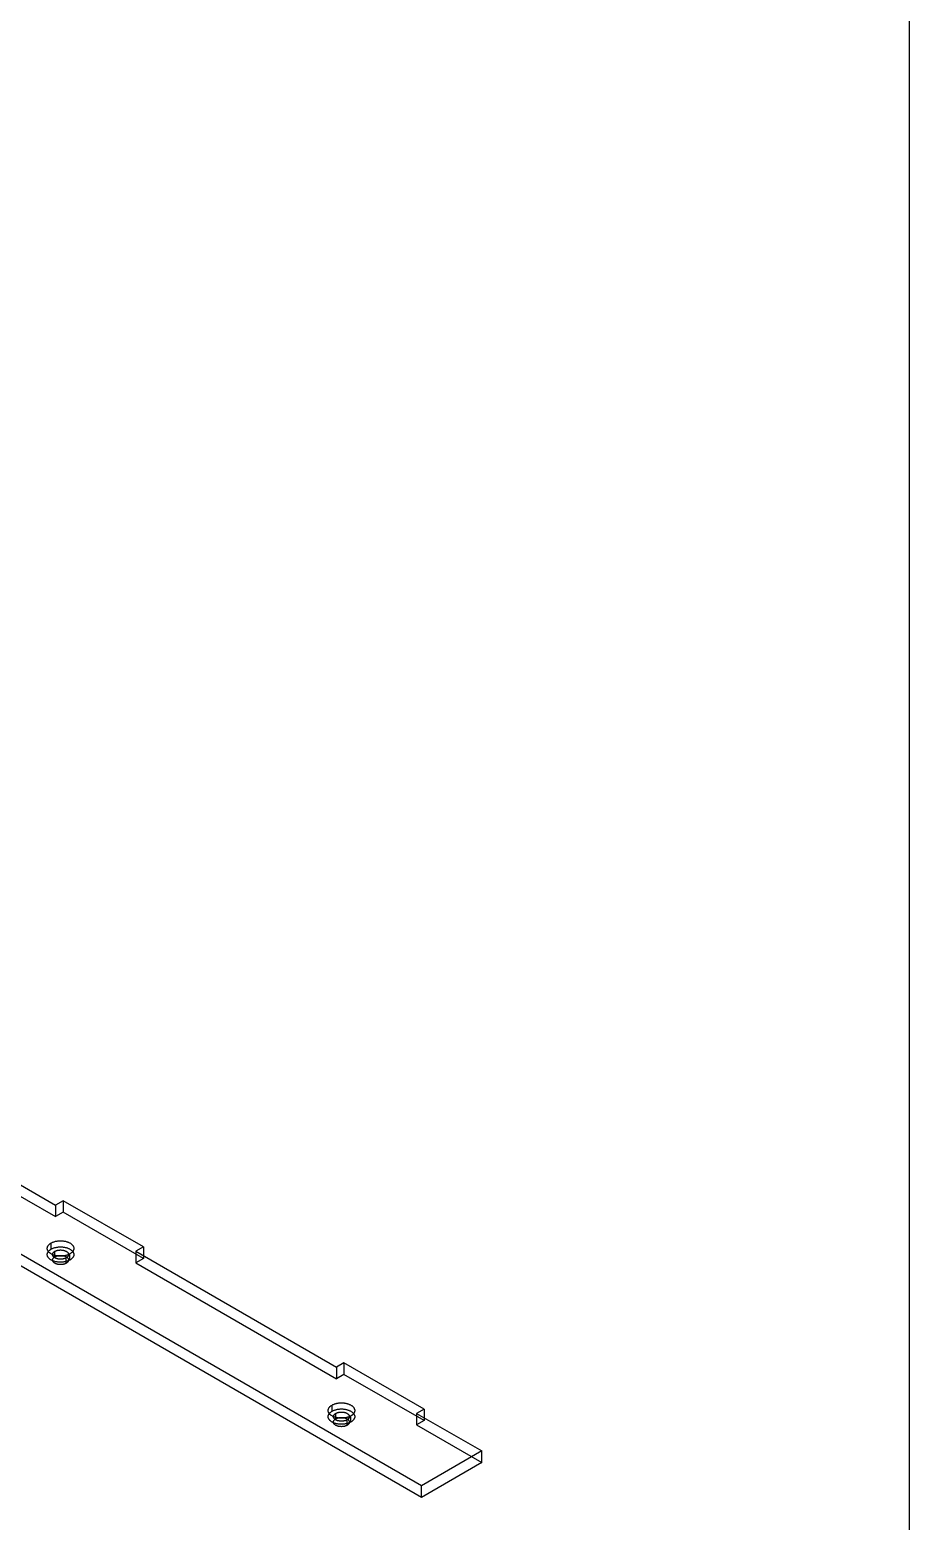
# Model space of a CAD drawing. Header units: inches. Extents: x 1.4 to 100.6, y 1.4 to 64.6.
# Drawn here: x 91.09 to 100.58, y 31.58 to 47.69 of the extents above; entities that cross this region are included whole.
import ezdxf

# ---------------------------------------------------------------- set-up
doc = ezdxf.new("R2010")
doc.units = ezdxf.units.IN
doc.header["$MEASUREMENT"] = 0

msp = doc.modelspace()

# ---------------------------------------------------------------- linework, layer by layer
at = {"layer": 'OUTLINE'}
for p, q in [((100.583, 64.583), (100.583, 1.417)), ((95.32, 31.958), (82.947, 39.102)), ((95.32, 31.833), (82.947, 38.977)), ((89.201, 36.242), (91.367, 34.991)), ((89.201, 36.116), (91.367, 34.866)), ((91.448, 35.038), (91.367, 34.991)), ((91.367, 34.991), (91.367, 34.866)), ((91.448, 35.038), (91.448, 34.913)), ((92.315, 34.538), (91.448, 35.038)), ((91.448, 34.913), (91.367, 34.866)), ((92.315, 34.413), (91.448, 34.913)), ((91.278, 34.53), (91.279, 34.534)), ((91.278, 34.526), (91.278, 34.53)), ((91.278, 34.522), (91.278, 34.526)), ((91.278, 34.518), (91.278, 34.522)), ((91.278, 34.514), (91.278, 34.518)), ((91.279, 34.51), (91.278, 34.514)), ((91.279, 34.534), (91.28, 34.538)), ((91.28, 34.506), (91.279, 34.51)), ((91.28, 34.538), (91.282, 34.542)), ((91.282, 34.502), (91.28, 34.506)), ((91.282, 34.542), (91.284, 34.546)), ((91.284, 34.498), (91.282, 34.502)), ((91.282, 34.476), (91.284, 34.48)), ((91.284, 34.546), (91.286, 34.55)), ((91.286, 34.494), (91.284, 34.498)), ((91.284, 34.48), (91.286, 34.484)), ((91.286, 34.55), (91.289, 34.554)), ((91.289, 34.49), (91.286, 34.494)), ((91.286, 34.484), (91.289, 34.488)), ((91.289, 34.554), (91.291, 34.557)), ((91.289, 34.488), (91.291, 34.491)), ((91.291, 34.487), (91.289, 34.49)), ((91.291, 34.557), (91.295, 34.561)), ((91.291, 34.491), (91.295, 34.495)), ((91.295, 34.483), (91.291, 34.487)), ((91.295, 34.561), (91.298, 34.565)), ((91.295, 34.495), (91.298, 34.499)), ((91.298, 34.479), (91.295, 34.483)), ((91.298, 34.565), (91.302, 34.568)), ((91.298, 34.499), (91.302, 34.502)), ((91.302, 34.476), (91.298, 34.479)), ((91.302, 34.568), (91.306, 34.571)), ((91.302, 34.502), (91.306, 34.505)), ((91.306, 34.571), (91.31, 34.575)), ((91.306, 34.505), (91.31, 34.509)), ((91.31, 34.575), (91.315, 34.578)), ((91.31, 34.509), (91.315, 34.512)), ((91.315, 34.578), (91.32, 34.581)), ((91.315, 34.512), (91.32, 34.515)), ((91.32, 34.581), (91.325, 34.583)), ((91.32, 34.515), (91.32, 34.581)), ((91.32, 34.515), (91.325, 34.517)), ((91.325, 34.583), (91.33, 34.586)), ((91.325, 34.517), (91.33, 34.52)), ((91.33, 34.586), (91.336, 34.589)), ((91.33, 34.52), (91.336, 34.523)), ((91.336, 34.589), (91.341, 34.591)), ((91.336, 34.523), (91.341, 34.525)), ((91.341, 34.591), (91.347, 34.593)), ((91.341, 34.525), (91.347, 34.527)), ((91.342, 34.475), (91.343, 34.477)), ((91.343, 34.477), (91.345, 34.479)), ((91.345, 34.479), (91.347, 34.482)), ((91.347, 34.593), (91.354, 34.595)), ((91.347, 34.527), (91.354, 34.529)), ((91.347, 34.482), (91.35, 34.484)), ((91.35, 34.484), (91.352, 34.486)), ((91.352, 34.486), (91.355, 34.488)), ((91.354, 34.595), (91.36, 34.597)), ((91.354, 34.529), (91.36, 34.531)), ((91.355, 34.488), (91.357, 34.489)), ((91.357, 34.489), (91.36, 34.491)), ((91.36, 34.597), (91.366, 34.599)), ((91.36, 34.531), (91.366, 34.533)), ((91.36, 34.491), (91.363, 34.493)), ((91.36, 34.432), (91.36, 34.491)), ((91.363, 34.493), (91.367, 34.494)), ((91.366, 34.599), (91.373, 34.6)), ((91.366, 34.533), (91.373, 34.534)), ((91.367, 34.494), (91.37, 34.496)), ((91.37, 34.496), (91.373, 34.497)), ((91.373, 34.6), (91.38, 34.601)), ((91.373, 34.534), (91.38, 34.535)), ((91.373, 34.497), (91.377, 34.499)), ((91.377, 34.499), (91.381, 34.5)), ((91.38, 34.601), (91.386, 34.602)), ((91.38, 34.535), (91.386, 34.536)), ((91.381, 34.5), (91.384, 34.501)), ((91.384, 34.501), (91.388, 34.502)), ((91.386, 34.602), (91.393, 34.603)), ((91.386, 34.536), (91.393, 34.537)), ((91.388, 34.502), (91.392, 34.503)), ((91.392, 34.503), (91.396, 34.504)), ((91.393, 34.603), (91.4, 34.604)), ((91.393, 34.537), (91.4, 34.538)), ((91.396, 34.504), (91.4, 34.504)), ((91.4, 34.604), (91.407, 34.605)), ((91.4, 34.538), (91.407, 34.539)), ((91.4, 34.504), (91.404, 34.505)), ((91.404, 34.505), (91.409, 34.505)), ((91.407, 34.605), (91.414, 34.605)), ((91.407, 34.539), (91.414, 34.539)), ((91.409, 34.505), (91.413, 34.505)), ((91.413, 34.505), (91.417, 34.506)), ((91.414, 34.605), (91.421, 34.605)), ((91.414, 34.539), (91.421, 34.539)), ((91.417, 34.506), (91.421, 34.506)), ((91.421, 34.605), (91.428, 34.605)), ((91.421, 34.539), (91.428, 34.539)), ((91.421, 34.506), (91.425, 34.506)), ((91.425, 34.506), (91.43, 34.505)), ((91.428, 34.605), (91.435, 34.605)), ((91.428, 34.539), (91.435, 34.539)), ((91.43, 34.505), (91.434, 34.505)), ((91.434, 34.505), (91.438, 34.505)), ((91.435, 34.605), (91.442, 34.604)), ((91.435, 34.539), (91.442, 34.538)), ((91.438, 34.505), (91.442, 34.504)), ((91.442, 34.604), (91.449, 34.603)), ((91.442, 34.538), (91.449, 34.537)), ((91.442, 34.504), (91.446, 34.504)), ((91.446, 34.504), (91.45, 34.503)), ((91.449, 34.603), (91.456, 34.602)), ((91.449, 34.537), (91.456, 34.536)), ((91.45, 34.503), (91.454, 34.502)), ((91.454, 34.502), (91.458, 34.501)), ((91.456, 34.602), (91.463, 34.601)), ((91.456, 34.536), (91.463, 34.535)), ((91.458, 34.501), (91.462, 34.5)), ((91.462, 34.5), (91.466, 34.499)), ((91.463, 34.601), (91.47, 34.6)), ((91.463, 34.535), (91.47, 34.534)), ((91.466, 34.499), (91.469, 34.497)), ((91.469, 34.497), (91.473, 34.496)), ((91.47, 34.6), (91.476, 34.599)), ((91.47, 34.534), (91.476, 34.533)), ((91.473, 34.496), (91.476, 34.494)), ((91.476, 34.599), (91.483, 34.597)), ((91.476, 34.533), (91.483, 34.531)), ((91.476, 34.494), (91.479, 34.493)), ((91.479, 34.493), (91.482, 34.491)), ((91.482, 34.491), (91.485, 34.489)), ((91.483, 34.597), (91.489, 34.595)), ((91.483, 34.531), (91.489, 34.529)), ((91.485, 34.489), (91.488, 34.488)), ((91.488, 34.488), (91.49, 34.486)), ((91.489, 34.595), (91.495, 34.593)), ((91.489, 34.529), (91.495, 34.527)), ((91.49, 34.486), (91.493, 34.484)), ((91.493, 34.484), (91.495, 34.482)), ((91.495, 34.593), (91.501, 34.591)), ((91.495, 34.527), (91.501, 34.525)), ((91.495, 34.482), (91.497, 34.479)), ((91.497, 34.479), (91.499, 34.477)), ((91.499, 34.477), (91.501, 34.475)), ((91.501, 34.591), (91.507, 34.589)), ((91.501, 34.525), (91.507, 34.523)), ((91.507, 34.589), (91.512, 34.586)), ((91.507, 34.523), (91.512, 34.52)), ((91.512, 34.586), (91.518, 34.583)), ((91.512, 34.52), (91.518, 34.517)), ((91.518, 34.583), (91.523, 34.581)), ((91.518, 34.517), (91.523, 34.515)), ((91.523, 34.581), (91.528, 34.578)), ((91.523, 34.515), (91.528, 34.512)), ((91.528, 34.578), (91.532, 34.575)), ((91.528, 34.512), (91.532, 34.509)), ((91.532, 34.575), (91.537, 34.571)), ((91.532, 34.509), (91.537, 34.505)), ((91.537, 34.571), (91.541, 34.568)), ((91.537, 34.505), (91.541, 34.502)), ((91.541, 34.568), (91.544, 34.565)), ((91.541, 34.502), (91.544, 34.499)), ((91.544, 34.479), (91.541, 34.476)), ((91.544, 34.565), (91.548, 34.561)), ((91.544, 34.499), (91.548, 34.495)), ((91.548, 34.483), (91.544, 34.479)), ((91.548, 34.561), (91.551, 34.557)), ((91.548, 34.495), (91.551, 34.491)), ((91.551, 34.487), (91.548, 34.483)), ((91.551, 34.557), (91.554, 34.554)), ((91.551, 34.491), (91.554, 34.488)), ((91.554, 34.49), (91.551, 34.487)), ((91.554, 34.554), (91.556, 34.55)), ((91.556, 34.494), (91.554, 34.49)), ((91.554, 34.488), (91.556, 34.484)), ((91.556, 34.55), (91.559, 34.546)), ((91.559, 34.498), (91.556, 34.494)), ((91.556, 34.484), (91.559, 34.48)), ((91.559, 34.546), (91.561, 34.542)), ((91.561, 34.502), (91.559, 34.498)), ((91.559, 34.48), (91.561, 34.476)), ((91.561, 34.542), (91.562, 34.538)), ((91.562, 34.506), (91.561, 34.502)), ((91.562, 34.538), (91.563, 34.534)), ((91.563, 34.51), (91.562, 34.506)), ((91.563, 34.534), (91.564, 34.53)), ((91.564, 34.514), (91.563, 34.51)), ((91.564, 34.53), (91.565, 34.526)), ((91.565, 34.518), (91.564, 34.514)), ((91.565, 34.526), (91.565, 34.522)), ((91.565, 34.522), (91.565, 34.518)), ((92.315, 34.538), (92.233, 34.491)), ((92.233, 34.491), (94.399, 33.24)), ((92.233, 34.491), (92.233, 34.366)), ((92.315, 34.538), (92.315, 34.413)), ((91.278, 34.464), (91.279, 34.468)), ((91.278, 34.46), (91.278, 34.464)), ((91.278, 34.456), (91.278, 34.46)), ((91.278, 34.452), (91.278, 34.456)), ((91.278, 34.448), (91.278, 34.452)), ((91.279, 34.444), (91.278, 34.448)), ((91.279, 34.468), (91.28, 34.472)), ((91.28, 34.44), (91.279, 34.444)), ((91.28, 34.472), (91.282, 34.476)), ((91.282, 34.436), (91.28, 34.44)), ((91.284, 34.432), (91.282, 34.436)), ((91.286, 34.428), (91.284, 34.432)), ((91.289, 34.424), (91.286, 34.428)), ((91.291, 34.421), (91.289, 34.424)), ((91.295, 34.417), (91.291, 34.421)), ((91.298, 34.413), (91.295, 34.417)), ((91.302, 34.41), (91.298, 34.413)), ((91.306, 34.473), (91.302, 34.476)), ((91.306, 34.407), (91.302, 34.41)), ((91.31, 34.469), (91.306, 34.473)), ((91.31, 34.403), (91.306, 34.407)), ((91.315, 34.466), (91.31, 34.469)), ((91.315, 34.4), (91.31, 34.403)), ((91.32, 34.463), (91.315, 34.466)), ((91.32, 34.397), (91.315, 34.4)), ((91.325, 34.461), (91.32, 34.463)), ((91.325, 34.395), (91.32, 34.397)), ((91.33, 34.458), (91.325, 34.461)), ((91.33, 34.392), (91.325, 34.395)), ((91.336, 34.455), (91.33, 34.458)), ((91.336, 34.389), (91.33, 34.392)), ((91.335, 34.458), (91.336, 34.461)), ((91.335, 34.456), (91.335, 34.458)), ((91.335, 34.454), (91.335, 34.456)), ((91.336, 34.451), (91.335, 34.454)), ((91.335, 34.399), (91.336, 34.402)), ((91.335, 34.397), (91.335, 34.399)), ((91.335, 34.395), (91.335, 34.397)), ((91.336, 34.392), (91.335, 34.395)), ((91.336, 34.463), (91.337, 34.466)), ((91.336, 34.461), (91.336, 34.463)), ((91.341, 34.453), (91.336, 34.455)), ((91.336, 34.449), (91.336, 34.451)), ((91.337, 34.446), (91.336, 34.449)), ((91.336, 34.404), (91.337, 34.407)), ((91.336, 34.402), (91.336, 34.404)), ((91.336, 34.39), (91.336, 34.392)), ((91.337, 34.387), (91.336, 34.39)), ((91.341, 34.387), (91.336, 34.389)), ((91.337, 34.466), (91.338, 34.468)), ((91.338, 34.444), (91.337, 34.446)), ((91.337, 34.407), (91.338, 34.409)), ((91.338, 34.385), (91.337, 34.387)), ((91.338, 34.468), (91.339, 34.47)), ((91.339, 34.442), (91.338, 34.444)), ((91.338, 34.409), (91.339, 34.411)), ((91.339, 34.383), (91.338, 34.385)), ((91.339, 34.47), (91.34, 34.473)), ((91.34, 34.439), (91.339, 34.442)), ((91.339, 34.411), (91.34, 34.414)), ((91.34, 34.38), (91.339, 34.383)), ((91.34, 34.473), (91.342, 34.475)), ((91.342, 34.437), (91.34, 34.439)), ((91.34, 34.414), (91.342, 34.416)), ((91.342, 34.378), (91.34, 34.38)), ((91.347, 34.451), (91.341, 34.453)), ((91.347, 34.385), (91.341, 34.387)), ((91.343, 34.435), (91.342, 34.437)), ((91.342, 34.416), (91.343, 34.418)), ((91.343, 34.376), (91.342, 34.378)), ((91.345, 34.433), (91.343, 34.435)), ((91.343, 34.418), (91.345, 34.42)), ((91.345, 34.374), (91.343, 34.376)), ((91.347, 34.43), (91.345, 34.433)), ((91.345, 34.42), (91.347, 34.423)), ((91.347, 34.371), (91.345, 34.374)), ((91.354, 34.449), (91.347, 34.451)), ((91.35, 34.428), (91.347, 34.43)), ((91.347, 34.423), (91.35, 34.425)), ((91.354, 34.383), (91.347, 34.385)), ((91.35, 34.369), (91.347, 34.371)), ((91.352, 34.426), (91.35, 34.428)), ((91.35, 34.425), (91.352, 34.427)), ((91.352, 34.367), (91.35, 34.369)), ((91.352, 34.427), (91.355, 34.429)), ((91.355, 34.424), (91.352, 34.426)), ((91.355, 34.365), (91.352, 34.367)), ((91.36, 34.447), (91.354, 34.449)), ((91.36, 34.381), (91.354, 34.383)), ((91.355, 34.429), (91.357, 34.43)), ((91.357, 34.423), (91.355, 34.424)), ((91.357, 34.364), (91.355, 34.365)), ((91.357, 34.43), (91.36, 34.432)), ((91.36, 34.421), (91.357, 34.423)), ((91.36, 34.362), (91.357, 34.364)), ((91.366, 34.445), (91.36, 34.447)), ((91.36, 34.432), (91.363, 34.434)), ((91.363, 34.419), (91.36, 34.421)), ((91.366, 34.379), (91.36, 34.381)), ((91.363, 34.36), (91.36, 34.362)), ((91.363, 34.434), (91.367, 34.435)), ((91.367, 34.418), (91.363, 34.419)), ((91.367, 34.359), (91.363, 34.36)), ((91.373, 34.444), (91.366, 34.445)), ((91.373, 34.378), (91.366, 34.379)), ((91.367, 34.435), (91.37, 34.437)), ((91.37, 34.416), (91.367, 34.418)), ((91.37, 34.357), (91.367, 34.359)), ((91.37, 34.437), (91.373, 34.438)), ((91.373, 34.415), (91.37, 34.416)), ((91.373, 34.356), (91.37, 34.357)), ((91.38, 34.443), (91.373, 34.444)), ((91.373, 34.438), (91.377, 34.44)), ((91.377, 34.413), (91.373, 34.415)), ((91.38, 34.377), (91.373, 34.378)), ((91.377, 34.354), (91.373, 34.356)), ((91.377, 34.44), (91.381, 34.441)), ((91.381, 34.412), (91.377, 34.413)), ((91.381, 34.353), (91.377, 34.354)), ((91.386, 34.442), (91.38, 34.443)), ((91.386, 34.376), (91.38, 34.377)), ((91.381, 34.441), (91.384, 34.442)), ((91.384, 34.411), (91.381, 34.412)), ((91.384, 34.352), (91.381, 34.353)), ((91.384, 34.442), (91.388, 34.443)), ((91.388, 34.41), (91.384, 34.411)), ((91.388, 34.351), (91.384, 34.352)), ((91.393, 34.441), (91.386, 34.442)), ((91.393, 34.375), (91.386, 34.376)), ((91.388, 34.443), (91.392, 34.444)), ((91.392, 34.409), (91.388, 34.41)), ((91.392, 34.35), (91.388, 34.351)), ((91.392, 34.444), (91.396, 34.445)), ((91.396, 34.408), (91.392, 34.409)), ((91.396, 34.349), (91.392, 34.35)), ((91.4, 34.44), (91.393, 34.441)), ((91.4, 34.374), (91.393, 34.375)), ((91.396, 34.445), (91.4, 34.445)), ((91.4, 34.408), (91.396, 34.408)), ((91.4, 34.349), (91.396, 34.349)), ((91.4, 34.445), (91.404, 34.446)), ((91.407, 34.44), (91.4, 34.44)), ((91.404, 34.407), (91.4, 34.408)), ((91.407, 34.373), (91.4, 34.374)), ((91.404, 34.348), (91.4, 34.349)), ((91.404, 34.446), (91.409, 34.446)), ((91.409, 34.407), (91.404, 34.407)), ((91.409, 34.348), (91.404, 34.348)), ((91.414, 34.439), (91.407, 34.44)), ((91.414, 34.373), (91.407, 34.373)), ((91.409, 34.446), (91.413, 34.446)), ((91.413, 34.407), (91.409, 34.407)), ((91.413, 34.347), (91.409, 34.348)), ((91.413, 34.446), (91.417, 34.447)), ((91.417, 34.406), (91.413, 34.407)), ((91.417, 34.347), (91.413, 34.347)), ((91.421, 34.439), (91.414, 34.439)), ((91.421, 34.373), (91.414, 34.373)), ((91.417, 34.447), (91.421, 34.447)), ((91.421, 34.406), (91.417, 34.406)), ((91.421, 34.347), (91.417, 34.347)), ((91.421, 34.447), (91.425, 34.447)), ((91.428, 34.439), (91.421, 34.439)), ((91.425, 34.406), (91.421, 34.406)), ((91.428, 34.373), (91.421, 34.373)), ((91.425, 34.347), (91.421, 34.347)), ((91.425, 34.447), (91.43, 34.446)), ((91.43, 34.407), (91.425, 34.406)), ((91.43, 34.347), (91.425, 34.347)), ((91.435, 34.44), (91.428, 34.439)), ((91.435, 34.373), (91.428, 34.373)), ((91.43, 34.446), (91.434, 34.446)), ((91.434, 34.407), (91.43, 34.407)), ((91.434, 34.348), (91.43, 34.347)), ((91.434, 34.446), (91.438, 34.446)), ((91.438, 34.407), (91.434, 34.407)), ((91.438, 34.348), (91.434, 34.348)), ((91.442, 34.44), (91.435, 34.44)), ((91.442, 34.374), (91.435, 34.373)), ((91.438, 34.446), (91.442, 34.445)), ((91.442, 34.408), (91.438, 34.407)), ((91.442, 34.349), (91.438, 34.348)), ((91.442, 34.445), (91.446, 34.445)), ((91.449, 34.441), (91.442, 34.44)), ((91.446, 34.408), (91.442, 34.408)), ((91.449, 34.375), (91.442, 34.374)), ((91.446, 34.349), (91.442, 34.349)), ((91.446, 34.445), (91.45, 34.444)), ((91.45, 34.409), (91.446, 34.408)), ((91.45, 34.35), (91.446, 34.349)), ((91.456, 34.442), (91.449, 34.441)), ((91.456, 34.376), (91.449, 34.375)), ((91.45, 34.444), (91.454, 34.443)), ((91.454, 34.41), (91.45, 34.409)), ((91.454, 34.351), (91.45, 34.35)), ((91.454, 34.443), (91.458, 34.442)), ((91.458, 34.411), (91.454, 34.41)), ((91.458, 34.352), (91.454, 34.351)), ((91.463, 34.443), (91.456, 34.442)), ((91.463, 34.377), (91.456, 34.376)), ((91.458, 34.442), (91.462, 34.441)), ((91.462, 34.412), (91.458, 34.411)), ((91.462, 34.353), (91.458, 34.352)), ((91.462, 34.441), (91.466, 34.44)), ((91.466, 34.413), (91.462, 34.412)), ((91.466, 34.354), (91.462, 34.353)), ((91.47, 34.444), (91.463, 34.443)), ((91.47, 34.378), (91.463, 34.377)), ((91.466, 34.44), (91.469, 34.438)), ((91.469, 34.415), (91.466, 34.413)), ((91.469, 34.356), (91.466, 34.354)), ((91.469, 34.438), (91.473, 34.437)), ((91.473, 34.416), (91.469, 34.415)), ((91.473, 34.357), (91.469, 34.356)), ((91.476, 34.445), (91.47, 34.444)), ((91.476, 34.379), (91.47, 34.378)), ((91.473, 34.437), (91.476, 34.435)), ((91.476, 34.418), (91.473, 34.416)), ((91.476, 34.359), (91.473, 34.357)), ((91.483, 34.447), (91.476, 34.445)), ((91.476, 34.435), (91.479, 34.434)), ((91.479, 34.419), (91.476, 34.418)), ((91.483, 34.381), (91.476, 34.379)), ((91.479, 34.36), (91.476, 34.359)), ((91.479, 34.434), (91.482, 34.432)), ((91.482, 34.421), (91.479, 34.419)), ((91.482, 34.362), (91.479, 34.36)), ((91.482, 34.432), (91.485, 34.43)), ((91.485, 34.423), (91.482, 34.421)), ((91.482, 34.362), (91.482, 34.421)), ((91.485, 34.364), (91.482, 34.362)), ((91.489, 34.449), (91.483, 34.447)), ((91.489, 34.383), (91.483, 34.381)), ((91.485, 34.43), (91.488, 34.429)), ((91.488, 34.424), (91.485, 34.423)), ((91.488, 34.365), (91.485, 34.364)), ((91.488, 34.429), (91.49, 34.427)), ((91.49, 34.426), (91.488, 34.424)), ((91.49, 34.367), (91.488, 34.365)), ((91.495, 34.451), (91.489, 34.449)), ((91.495, 34.385), (91.489, 34.383)), ((91.493, 34.428), (91.49, 34.426)), ((91.49, 34.427), (91.493, 34.425)), ((91.493, 34.369), (91.49, 34.367)), ((91.495, 34.43), (91.493, 34.428)), ((91.493, 34.425), (91.495, 34.423)), ((91.495, 34.371), (91.493, 34.369)), ((91.501, 34.453), (91.495, 34.451)), ((91.497, 34.433), (91.495, 34.43)), ((91.495, 34.423), (91.497, 34.42)), ((91.501, 34.387), (91.495, 34.385)), ((91.497, 34.374), (91.495, 34.371)), ((91.499, 34.435), (91.497, 34.433)), ((91.497, 34.42), (91.499, 34.418)), ((91.499, 34.376), (91.497, 34.374)), ((91.501, 34.437), (91.499, 34.435)), ((91.499, 34.418), (91.501, 34.416)), ((91.501, 34.378), (91.499, 34.376)), ((91.501, 34.475), (91.502, 34.473)), ((91.507, 34.455), (91.501, 34.453)), ((91.502, 34.439), (91.501, 34.437)), ((91.501, 34.416), (91.502, 34.414)), ((91.507, 34.389), (91.501, 34.387)), ((91.502, 34.38), (91.501, 34.378)), ((91.502, 34.473), (91.504, 34.47)), ((91.504, 34.442), (91.502, 34.439)), ((91.502, 34.414), (91.504, 34.411)), ((91.504, 34.383), (91.502, 34.38)), ((91.504, 34.47), (91.505, 34.468)), ((91.505, 34.444), (91.504, 34.442)), ((91.504, 34.411), (91.505, 34.409)), ((91.505, 34.385), (91.504, 34.383)), ((91.505, 34.468), (91.506, 34.466)), ((91.506, 34.446), (91.505, 34.444)), ((91.505, 34.409), (91.506, 34.407)), ((91.506, 34.387), (91.505, 34.385)), ((91.506, 34.466), (91.506, 34.463)), ((91.506, 34.463), (91.507, 34.461)), ((91.507, 34.451), (91.506, 34.449)), ((91.506, 34.449), (91.506, 34.446)), ((91.506, 34.407), (91.506, 34.404)), ((91.506, 34.404), (91.507, 34.402)), ((91.507, 34.392), (91.506, 34.39)), ((91.506, 34.39), (91.506, 34.387)), ((91.507, 34.461), (91.507, 34.458)), ((91.507, 34.458), (91.507, 34.456)), ((91.512, 34.458), (91.507, 34.455)), ((91.507, 34.456), (91.507, 34.454)), ((91.507, 34.454), (91.507, 34.451)), ((91.507, 34.402), (91.507, 34.399)), ((91.507, 34.399), (91.507, 34.397)), ((91.507, 34.397), (91.507, 34.395)), ((91.507, 34.395), (91.507, 34.392)), ((91.512, 34.392), (91.507, 34.389)), ((91.518, 34.461), (91.512, 34.458)), ((91.518, 34.395), (91.512, 34.392)), ((91.523, 34.463), (91.518, 34.461)), ((91.523, 34.397), (91.518, 34.395)), ((91.528, 34.466), (91.523, 34.463)), ((91.523, 34.397), (91.523, 34.463)), ((91.528, 34.4), (91.523, 34.397)), ((91.532, 34.469), (91.528, 34.466)), ((91.532, 34.403), (91.528, 34.4)), ((91.537, 34.473), (91.532, 34.469)), ((91.537, 34.407), (91.532, 34.403)), ((91.541, 34.476), (91.537, 34.473)), ((91.541, 34.41), (91.537, 34.407)), ((91.544, 34.413), (91.541, 34.41)), ((91.548, 34.417), (91.544, 34.413)), ((91.551, 34.421), (91.548, 34.417)), ((91.554, 34.424), (91.551, 34.421)), ((91.556, 34.428), (91.554, 34.424)), ((91.559, 34.432), (91.556, 34.428)), ((91.561, 34.436), (91.559, 34.432)), ((91.561, 34.476), (91.562, 34.472)), ((91.562, 34.44), (91.561, 34.436)), ((91.562, 34.472), (91.563, 34.468)), ((91.563, 34.444), (91.562, 34.44)), ((91.563, 34.468), (91.564, 34.464)), ((91.564, 34.448), (91.563, 34.444)), ((91.564, 34.464), (91.565, 34.46)), ((91.565, 34.452), (91.564, 34.448)), ((91.565, 34.46), (91.565, 34.456)), ((91.565, 34.456), (91.565, 34.452)), ((92.315, 34.413), (92.233, 34.366)), ((92.233, 34.366), (94.399, 33.115)), ((94.481, 33.287), (94.399, 33.24)), ((94.399, 33.24), (94.399, 33.115)), ((95.347, 32.787), (94.481, 33.287)), ((94.481, 33.287), (94.481, 33.162)), ((94.481, 33.162), (94.399, 33.115)), ((95.347, 32.662), (94.481, 33.162)), ((94.31, 32.775), (94.311, 32.779)), ((94.31, 32.771), (94.31, 32.775)), ((94.31, 32.767), (94.31, 32.771)), ((94.311, 32.763), (94.31, 32.767)), ((94.31, 32.709), (94.311, 32.713)), ((94.31, 32.705), (94.31, 32.709)), ((94.31, 32.701), (94.31, 32.705)), ((94.311, 32.779), (94.312, 32.783)), ((94.312, 32.759), (94.311, 32.763)), ((94.311, 32.713), (94.312, 32.717)), ((94.312, 32.783), (94.313, 32.787)), ((94.313, 32.755), (94.312, 32.759)), ((94.312, 32.717), (94.313, 32.721)), ((94.313, 32.787), (94.314, 32.791)), ((94.314, 32.751), (94.313, 32.755)), ((94.313, 32.721), (94.314, 32.725)), ((94.314, 32.791), (94.316, 32.795)), ((94.316, 32.747), (94.314, 32.751)), ((94.314, 32.725), (94.316, 32.729)), ((94.316, 32.795), (94.318, 32.799)), ((94.318, 32.743), (94.316, 32.747)), ((94.316, 32.729), (94.318, 32.733)), ((94.318, 32.799), (94.321, 32.803)), ((94.321, 32.74), (94.318, 32.743)), ((94.318, 32.733), (94.321, 32.737)), ((94.321, 32.803), (94.324, 32.807)), ((94.321, 32.737), (94.324, 32.741)), ((94.324, 32.736), (94.321, 32.74)), ((94.324, 32.807), (94.327, 32.81)), ((94.324, 32.741), (94.327, 32.744)), ((94.327, 32.732), (94.324, 32.736)), ((94.327, 32.81), (94.33, 32.814)), ((94.327, 32.744), (94.33, 32.748)), ((94.33, 32.729), (94.327, 32.732)), ((94.33, 32.814), (94.334, 32.817)), ((94.33, 32.748), (94.334, 32.751)), ((94.334, 32.725), (94.33, 32.729)), ((94.334, 32.817), (94.338, 32.821)), ((94.334, 32.751), (94.338, 32.755)), ((94.338, 32.722), (94.334, 32.725)), ((94.338, 32.821), (94.343, 32.824)), ((94.338, 32.755), (94.343, 32.758)), ((94.343, 32.719), (94.338, 32.722)), ((94.343, 32.824), (94.347, 32.827)), ((94.343, 32.758), (94.347, 32.761)), ((94.347, 32.716), (94.343, 32.719)), ((94.347, 32.827), (94.352, 32.83)), ((94.347, 32.761), (94.352, 32.764)), ((94.352, 32.713), (94.347, 32.716)), ((94.352, 32.83), (94.357, 32.833)), ((94.352, 32.764), (94.352, 32.83)), ((94.352, 32.764), (94.357, 32.767)), ((94.357, 32.71), (94.352, 32.713)), ((94.357, 32.833), (94.362, 32.835)), ((94.357, 32.767), (94.362, 32.769)), ((94.362, 32.707), (94.357, 32.71)), ((94.362, 32.835), (94.368, 32.838)), ((94.362, 32.769), (94.368, 32.772)), ((94.368, 32.705), (94.362, 32.707)), ((94.367, 32.705), (94.368, 32.708)), ((94.368, 32.703), (94.367, 32.705)), ((94.368, 32.838), (94.374, 32.84)), ((94.368, 32.772), (94.374, 32.774)), ((94.368, 32.713), (94.369, 32.715)), ((94.368, 32.71), (94.368, 32.713)), ((94.368, 32.708), (94.368, 32.71)), ((94.369, 32.715), (94.37, 32.717)), ((94.37, 32.717), (94.371, 32.72)), ((94.371, 32.72), (94.372, 32.722)), ((94.372, 32.722), (94.374, 32.724)), ((94.374, 32.84), (94.38, 32.842)), ((94.374, 32.774), (94.38, 32.776)), ((94.374, 32.724), (94.376, 32.726)), ((94.376, 32.726), (94.378, 32.729)), ((94.378, 32.729), (94.38, 32.731)), ((94.38, 32.842), (94.386, 32.844)), ((94.38, 32.776), (94.386, 32.778)), ((94.38, 32.731), (94.382, 32.733)), ((94.382, 32.733), (94.384, 32.735)), ((94.384, 32.735), (94.387, 32.737)), ((94.386, 32.844), (94.392, 32.846)), ((94.386, 32.778), (94.392, 32.78)), ((94.387, 32.737), (94.39, 32.739)), ((94.39, 32.739), (94.393, 32.74)), ((94.392, 32.846), (94.399, 32.848)), ((94.392, 32.78), (94.399, 32.782)), ((94.393, 32.74), (94.396, 32.742)), ((94.393, 32.681), (94.393, 32.74)), ((94.396, 32.742), (94.399, 32.744)), ((94.399, 32.848), (94.405, 32.849)), ((94.399, 32.782), (94.405, 32.783)), ((94.399, 32.744), (94.402, 32.745)), ((94.402, 32.745), (94.406, 32.747)), ((94.405, 32.849), (94.412, 32.851)), ((94.405, 32.783), (94.412, 32.785)), ((94.406, 32.747), (94.409, 32.748)), ((94.409, 32.748), (94.413, 32.749)), ((94.412, 32.851), (94.419, 32.852)), ((94.412, 32.785), (94.419, 32.786)), ((94.413, 32.749), (94.417, 32.75)), ((94.417, 32.75), (94.421, 32.751)), ((94.419, 32.852), (94.426, 32.853)), ((94.419, 32.786), (94.426, 32.787)), ((94.421, 32.751), (94.425, 32.752)), ((94.425, 32.752), (94.429, 32.753)), ((94.426, 32.853), (94.433, 32.853)), ((94.426, 32.787), (94.433, 32.787)), ((94.429, 32.753), (94.433, 32.753)), ((94.433, 32.853), (94.44, 32.854)), ((94.433, 32.787), (94.44, 32.788)), ((94.433, 32.753), (94.437, 32.754)), ((94.437, 32.754), (94.441, 32.754)), ((94.44, 32.854), (94.447, 32.854)), ((94.44, 32.788), (94.447, 32.788)), ((94.441, 32.754), (94.445, 32.755)), ((94.445, 32.755), (94.449, 32.755)), ((94.447, 32.854), (94.454, 32.854)), ((94.447, 32.788), (94.454, 32.788)), ((94.449, 32.755), (94.454, 32.755)), ((94.454, 32.854), (94.461, 32.854)), ((94.454, 32.788), (94.461, 32.788)), ((94.454, 32.755), (94.458, 32.755)), ((94.458, 32.755), (94.462, 32.755)), ((94.461, 32.854), (94.468, 32.854)), ((94.461, 32.788), (94.468, 32.788)), ((94.462, 32.755), (94.466, 32.754)), ((94.466, 32.754), (94.47, 32.754)), ((94.468, 32.854), (94.475, 32.853)), ((94.468, 32.788), (94.475, 32.787)), ((94.47, 32.754), (94.475, 32.753)), ((94.475, 32.853), (94.482, 32.853)), ((94.475, 32.787), (94.482, 32.787)), ((94.475, 32.753), (94.479, 32.753)), ((94.479, 32.753), (94.483, 32.752)), ((94.482, 32.853), (94.488, 32.852)), ((94.482, 32.787), (94.488, 32.786)), ((94.483, 32.752), (94.487, 32.751)), ((94.487, 32.751), (94.49, 32.75)), ((94.488, 32.852), (94.495, 32.851)), ((94.488, 32.786), (94.495, 32.785)), ((94.49, 32.75), (94.494, 32.749)), ((94.494, 32.749), (94.498, 32.748)), ((94.495, 32.851), (94.502, 32.849)), ((94.495, 32.785), (94.502, 32.783)), ((94.498, 32.748), (94.501, 32.747)), ((94.501, 32.747), (94.505, 32.745)), ((94.502, 32.849), (94.509, 32.848)), ((94.502, 32.783), (94.509, 32.782)), ((94.505, 32.745), (94.508, 32.744)), ((94.508, 32.744), (94.511, 32.742)), ((94.509, 32.848), (94.515, 32.846)), ((94.509, 32.782), (94.515, 32.78)), ((94.511, 32.742), (94.515, 32.74)), ((94.515, 32.846), (94.521, 32.844)), ((94.515, 32.78), (94.521, 32.778)), ((94.515, 32.74), (94.517, 32.739)), ((94.517, 32.739), (94.52, 32.737)), ((94.52, 32.737), (94.523, 32.735)), ((94.521, 32.844), (94.527, 32.842)), ((94.521, 32.778), (94.527, 32.776)), ((94.523, 32.735), (94.525, 32.733)), ((94.525, 32.733), (94.527, 32.731)), ((94.527, 32.842), (94.533, 32.84)), ((94.527, 32.776), (94.533, 32.774)), ((94.527, 32.731), (94.53, 32.729)), ((94.53, 32.729), (94.531, 32.726)), ((94.531, 32.726), (94.533, 32.724)), ((94.533, 32.84), (94.539, 32.838)), ((94.533, 32.774), (94.539, 32.772)), ((94.533, 32.724), (94.535, 32.722)), ((94.535, 32.722), (94.536, 32.72)), ((94.536, 32.72), (94.537, 32.717)), ((94.537, 32.717), (94.538, 32.715)), ((94.538, 32.715), (94.539, 32.713)), ((94.539, 32.838), (94.545, 32.835)), ((94.539, 32.772), (94.545, 32.769)), ((94.539, 32.713), (94.539, 32.71)), ((94.539, 32.71), (94.54, 32.708)), ((94.545, 32.707), (94.539, 32.705)), ((94.54, 32.708), (94.54, 32.705)), ((94.54, 32.705), (94.54, 32.703)), ((94.545, 32.835), (94.55, 32.833)), ((94.545, 32.769), (94.55, 32.767)), ((94.55, 32.71), (94.545, 32.707)), ((94.55, 32.833), (94.555, 32.83)), ((94.55, 32.767), (94.555, 32.764)), ((94.555, 32.713), (94.55, 32.71)), ((94.555, 32.83), (94.56, 32.827)), ((94.555, 32.764), (94.56, 32.761)), ((94.56, 32.716), (94.555, 32.713)), ((94.555, 32.647), (94.555, 32.713)), ((94.56, 32.827), (94.565, 32.824)), ((94.56, 32.761), (94.565, 32.758)), ((94.565, 32.719), (94.56, 32.716)), ((94.565, 32.824), (94.569, 32.821)), ((94.565, 32.758), (94.569, 32.755)), ((94.569, 32.722), (94.565, 32.719)), ((94.569, 32.821), (94.573, 32.817)), ((94.569, 32.755), (94.573, 32.751)), ((94.573, 32.725), (94.569, 32.722)), ((94.573, 32.817), (94.577, 32.814)), ((94.573, 32.751), (94.577, 32.748)), ((94.577, 32.729), (94.573, 32.725)), ((94.577, 32.814), (94.58, 32.81)), ((94.577, 32.748), (94.58, 32.744)), ((94.58, 32.732), (94.577, 32.729)), ((94.58, 32.81), (94.583, 32.807)), ((94.58, 32.744), (94.583, 32.741)), ((94.583, 32.736), (94.58, 32.732)), ((94.583, 32.807), (94.586, 32.803)), ((94.583, 32.741), (94.586, 32.737)), ((94.586, 32.74), (94.583, 32.736)), ((94.586, 32.803), (94.589, 32.799)), ((94.589, 32.743), (94.586, 32.74)), ((94.586, 32.737), (94.589, 32.733)), ((94.589, 32.799), (94.591, 32.795)), ((94.591, 32.747), (94.589, 32.743)), ((94.589, 32.733), (94.591, 32.729)), ((94.591, 32.795), (94.593, 32.791)), ((94.593, 32.751), (94.591, 32.747)), ((94.591, 32.729), (94.593, 32.725)), ((94.593, 32.791), (94.594, 32.787)), ((94.594, 32.755), (94.593, 32.751)), ((94.593, 32.725), (94.594, 32.721)), ((94.594, 32.787), (94.596, 32.783)), ((94.596, 32.759), (94.594, 32.755)), ((94.594, 32.721), (94.596, 32.717)), ((94.596, 32.783), (94.597, 32.779)), ((94.597, 32.763), (94.596, 32.759)), ((94.596, 32.717), (94.597, 32.713)), ((94.597, 32.779), (94.597, 32.775)), ((94.597, 32.775), (94.597, 32.771)), ((94.597, 32.771), (94.597, 32.767)), ((94.597, 32.767), (94.597, 32.763)), ((94.597, 32.713), (94.597, 32.709)), ((94.597, 32.709), (94.597, 32.705)), ((94.597, 32.705), (94.597, 32.701)), ((95.347, 32.787), (95.266, 32.74)), ((95.266, 32.74), (95.97, 32.334)), ((95.266, 32.74), (95.266, 32.615)), ((95.347, 32.787), (95.347, 32.662)), ((94.311, 32.697), (94.31, 32.701)), ((94.312, 32.693), (94.311, 32.697)), ((94.313, 32.689), (94.312, 32.693)), ((94.314, 32.685), (94.313, 32.689)), ((94.316, 32.681), (94.314, 32.685)), ((94.318, 32.677), (94.316, 32.681)), ((94.321, 32.673), (94.318, 32.677)), ((94.324, 32.67), (94.321, 32.673)), ((94.327, 32.666), (94.324, 32.67)), ((94.33, 32.663), (94.327, 32.666)), ((94.334, 32.659), (94.33, 32.663)), ((94.338, 32.656), (94.334, 32.659)), ((94.343, 32.653), (94.338, 32.656)), ((94.347, 32.65), (94.343, 32.653)), ((94.352, 32.647), (94.347, 32.65)), ((94.357, 32.644), (94.352, 32.647)), ((94.362, 32.641), (94.357, 32.644)), ((94.368, 32.639), (94.362, 32.641)), ((94.367, 32.646), (94.368, 32.649)), ((94.368, 32.644), (94.367, 32.646)), ((94.374, 32.702), (94.368, 32.705)), ((94.368, 32.7), (94.368, 32.703)), ((94.368, 32.698), (94.368, 32.7)), ((94.369, 32.696), (94.368, 32.698)), ((94.368, 32.653), (94.369, 32.656)), ((94.368, 32.651), (94.368, 32.653)), ((94.368, 32.649), (94.368, 32.651)), ((94.368, 32.641), (94.368, 32.644)), ((94.368, 32.639), (94.368, 32.641)), ((94.374, 32.636), (94.368, 32.639)), ((94.369, 32.636), (94.368, 32.639)), ((94.37, 32.693), (94.369, 32.696)), ((94.369, 32.656), (94.37, 32.658)), ((94.37, 32.634), (94.369, 32.636)), ((94.371, 32.691), (94.37, 32.693)), ((94.37, 32.658), (94.371, 32.661)), ((94.371, 32.632), (94.37, 32.634)), ((94.372, 32.688), (94.371, 32.691)), ((94.371, 32.661), (94.372, 32.663)), ((94.372, 32.629), (94.371, 32.632)), ((94.374, 32.686), (94.372, 32.688)), ((94.372, 32.663), (94.374, 32.665)), ((94.374, 32.627), (94.372, 32.629)), ((94.38, 32.7), (94.374, 32.702)), ((94.376, 32.684), (94.374, 32.686)), ((94.374, 32.665), (94.376, 32.667)), ((94.38, 32.634), (94.374, 32.636)), ((94.376, 32.625), (94.374, 32.627)), ((94.378, 32.682), (94.376, 32.684)), ((94.376, 32.667), (94.378, 32.67)), ((94.378, 32.623), (94.376, 32.625)), ((94.38, 32.68), (94.378, 32.682)), ((94.378, 32.67), (94.38, 32.672)), ((94.38, 32.621), (94.378, 32.623)), ((94.386, 32.698), (94.38, 32.7)), ((94.382, 32.678), (94.38, 32.68)), ((94.38, 32.672), (94.382, 32.674)), ((94.386, 32.632), (94.38, 32.634)), ((94.382, 32.619), (94.38, 32.621)), ((94.384, 32.676), (94.382, 32.678)), ((94.382, 32.674), (94.384, 32.676)), ((94.384, 32.617), (94.382, 32.619)), ((94.384, 32.676), (94.387, 32.678)), ((94.387, 32.674), (94.384, 32.676)), ((94.387, 32.615), (94.384, 32.617)), ((94.392, 32.696), (94.386, 32.698)), ((94.392, 32.63), (94.386, 32.632)), ((94.387, 32.678), (94.39, 32.68)), ((94.39, 32.672), (94.387, 32.674)), ((94.39, 32.613), (94.387, 32.615)), ((94.39, 32.68), (94.393, 32.681)), ((94.393, 32.67), (94.39, 32.672)), ((94.393, 32.611), (94.39, 32.613)), ((94.399, 32.695), (94.392, 32.696)), ((94.399, 32.629), (94.392, 32.63)), ((94.393, 32.681), (94.396, 32.683)), ((94.396, 32.668), (94.393, 32.67)), ((94.396, 32.609), (94.393, 32.611)), ((94.396, 32.683), (94.399, 32.685)), ((94.399, 32.667), (94.396, 32.668)), ((94.399, 32.608), (94.396, 32.609)), ((94.405, 32.693), (94.399, 32.695)), ((94.399, 32.685), (94.402, 32.686)), ((94.402, 32.665), (94.399, 32.667)), ((94.405, 32.627), (94.399, 32.629)), ((94.402, 32.606), (94.399, 32.608)), ((94.402, 32.686), (94.406, 32.688)), ((94.406, 32.664), (94.402, 32.665)), ((94.406, 32.605), (94.402, 32.606)), ((94.412, 32.692), (94.405, 32.693)), ((94.412, 32.626), (94.405, 32.627)), ((94.406, 32.688), (94.409, 32.689)), ((94.409, 32.663), (94.406, 32.664)), ((94.409, 32.604), (94.406, 32.605)), ((94.409, 32.689), (94.413, 32.69)), ((94.413, 32.661), (94.409, 32.663)), ((94.413, 32.602), (94.409, 32.604)), ((94.419, 32.691), (94.412, 32.692)), ((94.419, 32.625), (94.412, 32.626)), ((94.413, 32.69), (94.417, 32.691)), ((94.417, 32.66), (94.413, 32.661)), ((94.417, 32.601), (94.413, 32.602)), ((94.417, 32.691), (94.421, 32.692)), ((94.421, 32.659), (94.417, 32.66)), ((94.421, 32.6), (94.417, 32.601)), ((94.426, 32.69), (94.419, 32.691)), ((94.426, 32.624), (94.419, 32.625)), ((94.421, 32.692), (94.425, 32.693)), ((94.425, 32.658), (94.421, 32.659)), ((94.425, 32.599), (94.421, 32.6)), ((94.425, 32.693), (94.429, 32.694)), ((94.429, 32.658), (94.425, 32.658)), ((94.429, 32.599), (94.425, 32.599)), ((94.433, 32.689), (94.426, 32.69)), ((94.433, 32.623), (94.426, 32.624)), ((94.429, 32.694), (94.433, 32.694)), ((94.433, 32.657), (94.429, 32.658)), ((94.433, 32.598), (94.429, 32.599)), ((94.433, 32.694), (94.437, 32.695)), ((94.44, 32.689), (94.433, 32.689)), ((94.437, 32.656), (94.433, 32.657)), ((94.44, 32.623), (94.433, 32.623)), ((94.437, 32.597), (94.433, 32.598)), ((94.437, 32.695), (94.441, 32.695)), ((94.441, 32.656), (94.437, 32.656)), ((94.441, 32.597), (94.437, 32.597)), ((94.447, 32.688), (94.44, 32.689)), ((94.447, 32.622), (94.44, 32.623)), ((94.441, 32.695), (94.445, 32.696)), ((94.445, 32.656), (94.441, 32.656)), ((94.445, 32.597), (94.441, 32.597)), ((94.445, 32.696), (94.449, 32.696)), ((94.449, 32.656), (94.445, 32.656)), ((94.449, 32.597), (94.445, 32.597)), ((94.454, 32.688), (94.447, 32.688)), ((94.454, 32.622), (94.447, 32.622)), ((94.449, 32.696), (94.454, 32.696)), ((94.454, 32.655), (94.449, 32.656)), ((94.454, 32.596), (94.449, 32.597)), ((94.454, 32.696), (94.458, 32.696)), ((94.461, 32.688), (94.454, 32.688)), ((94.458, 32.656), (94.454, 32.655)), ((94.461, 32.622), (94.454, 32.622)), ((94.458, 32.597), (94.454, 32.596)), ((94.458, 32.696), (94.462, 32.696)), ((94.462, 32.656), (94.458, 32.656)), ((94.462, 32.597), (94.458, 32.597)), ((94.468, 32.689), (94.461, 32.688)), ((94.468, 32.623), (94.461, 32.622)), ((94.462, 32.696), (94.466, 32.695)), ((94.466, 32.656), (94.462, 32.656)), ((94.466, 32.597), (94.462, 32.597)), ((94.466, 32.695), (94.47, 32.695)), ((94.47, 32.656), (94.466, 32.656)), ((94.47, 32.597), (94.466, 32.597)), ((94.475, 32.689), (94.468, 32.689)), ((94.475, 32.623), (94.468, 32.623)), ((94.47, 32.695), (94.475, 32.694)), ((94.475, 32.657), (94.47, 32.656)), ((94.475, 32.598), (94.47, 32.597)), ((94.475, 32.694), (94.479, 32.694)), ((94.482, 32.69), (94.475, 32.689)), ((94.479, 32.658), (94.475, 32.657)), ((94.482, 32.624), (94.475, 32.623)), ((94.479, 32.599), (94.475, 32.598)), ((94.479, 32.694), (94.483, 32.693)), ((94.483, 32.658), (94.479, 32.658)), ((94.483, 32.599), (94.479, 32.599)), ((94.488, 32.691), (94.482, 32.69)), ((94.488, 32.625), (94.482, 32.624)), ((94.483, 32.693), (94.487, 32.692)), ((94.487, 32.659), (94.483, 32.658)), ((94.487, 32.6), (94.483, 32.599)), ((94.487, 32.692), (94.49, 32.691)), ((94.49, 32.66), (94.487, 32.659)), ((94.49, 32.601), (94.487, 32.6)), ((94.495, 32.692), (94.488, 32.691)), ((94.495, 32.626), (94.488, 32.625)), ((94.49, 32.691), (94.494, 32.69)), ((94.494, 32.661), (94.49, 32.66)), ((94.494, 32.602), (94.49, 32.601)), ((94.494, 32.69), (94.498, 32.689)), ((94.498, 32.663), (94.494, 32.661)), ((94.498, 32.604), (94.494, 32.602)), ((94.502, 32.693), (94.495, 32.692)), ((94.502, 32.627), (94.495, 32.626)), ((94.498, 32.689), (94.501, 32.688)), ((94.501, 32.664), (94.498, 32.663)), ((94.501, 32.605), (94.498, 32.604)), ((94.501, 32.688), (94.505, 32.686)), ((94.505, 32.665), (94.501, 32.664)), ((94.505, 32.606), (94.501, 32.605)), ((94.509, 32.695), (94.502, 32.693)), ((94.509, 32.629), (94.502, 32.627)), ((94.505, 32.686), (94.508, 32.685)), ((94.508, 32.667), (94.505, 32.665)), ((94.508, 32.608), (94.505, 32.606)), ((94.508, 32.685), (94.511, 32.683)), ((94.511, 32.668), (94.508, 32.667)), ((94.511, 32.609), (94.508, 32.608)), ((94.515, 32.696), (94.509, 32.695)), ((94.515, 32.63), (94.509, 32.629)), ((94.511, 32.683), (94.515, 32.681)), ((94.515, 32.67), (94.511, 32.668)), ((94.515, 32.611), (94.511, 32.609)), ((94.521, 32.698), (94.515, 32.696)), ((94.515, 32.681), (94.517, 32.68)), ((94.517, 32.672), (94.515, 32.67)), ((94.515, 32.611), (94.515, 32.67)), ((94.521, 32.632), (94.515, 32.63)), ((94.517, 32.613), (94.515, 32.611)), ((94.517, 32.68), (94.52, 32.678)), ((94.52, 32.674), (94.517, 32.672)), ((94.52, 32.615), (94.517, 32.613)), ((94.52, 32.678), (94.523, 32.676)), ((94.523, 32.676), (94.52, 32.674)), ((94.523, 32.617), (94.52, 32.615)), ((94.527, 32.7), (94.521, 32.698)), ((94.527, 32.634), (94.521, 32.632)), ((94.525, 32.678), (94.523, 32.676)), ((94.523, 32.676), (94.525, 32.674)), ((94.525, 32.619), (94.523, 32.617)), ((94.527, 32.68), (94.525, 32.678)), ((94.525, 32.674), (94.527, 32.672)), ((94.527, 32.621), (94.525, 32.619)), ((94.533, 32.702), (94.527, 32.7)), ((94.53, 32.682), (94.527, 32.68)), ((94.527, 32.672), (94.53, 32.67)), ((94.533, 32.636), (94.527, 32.634)), ((94.53, 32.623), (94.527, 32.621)), ((94.531, 32.684), (94.53, 32.682)), ((94.53, 32.67), (94.531, 32.667)), ((94.531, 32.625), (94.53, 32.623)), ((94.533, 32.686), (94.531, 32.684)), ((94.531, 32.667), (94.533, 32.665)), ((94.533, 32.627), (94.531, 32.625)), ((94.539, 32.705), (94.533, 32.702)), ((94.535, 32.688), (94.533, 32.686)), ((94.533, 32.665), (94.535, 32.663)), ((94.539, 32.639), (94.533, 32.636)), ((94.535, 32.629), (94.533, 32.627)), ((94.536, 32.691), (94.535, 32.688)), ((94.535, 32.663), (94.536, 32.661)), ((94.536, 32.632), (94.535, 32.629)), ((94.537, 32.693), (94.536, 32.691)), ((94.536, 32.661), (94.537, 32.658)), ((94.537, 32.634), (94.536, 32.632)), ((94.538, 32.696), (94.537, 32.693)), ((94.537, 32.658), (94.538, 32.656)), ((94.538, 32.636), (94.537, 32.634)), ((94.539, 32.698), (94.538, 32.696)), ((94.538, 32.656), (94.539, 32.653)), ((94.539, 32.639), (94.538, 32.636)), ((94.54, 32.703), (94.539, 32.7)), ((94.539, 32.7), (94.539, 32.698)), ((94.539, 32.653), (94.539, 32.651)), ((94.539, 32.651), (94.54, 32.649)), ((94.54, 32.644), (94.539, 32.641)), ((94.545, 32.641), (94.539, 32.639)), ((94.539, 32.641), (94.539, 32.639)), ((94.54, 32.649), (94.54, 32.646)), ((94.54, 32.646), (94.54, 32.644)), ((94.55, 32.644), (94.545, 32.641)), ((94.555, 32.647), (94.55, 32.644)), ((94.56, 32.65), (94.555, 32.647)), ((94.565, 32.653), (94.56, 32.65)), ((94.569, 32.656), (94.565, 32.653)), ((94.573, 32.659), (94.569, 32.656)), ((94.577, 32.663), (94.573, 32.659)), ((94.58, 32.666), (94.577, 32.663)), ((94.583, 32.67), (94.58, 32.666)), ((94.586, 32.673), (94.583, 32.67)), ((94.589, 32.677), (94.586, 32.673)), ((94.591, 32.681), (94.589, 32.677)), ((94.593, 32.685), (94.591, 32.681)), ((94.594, 32.689), (94.593, 32.685)), ((94.596, 32.693), (94.594, 32.689)), ((94.597, 32.697), (94.596, 32.693)), ((94.597, 32.701), (94.597, 32.697)), ((95.347, 32.662), (95.266, 32.615)), ((95.266, 32.615), (95.97, 32.209)), ((95.97, 32.334), (95.32, 31.958)), ((95.97, 32.209), (95.97, 32.334)), ((95.97, 32.209), (95.32, 31.833)), ((95.32, 31.833), (95.32, 31.958))]:
    msp.add_line(p, q, dxfattribs=at)

doc.saveas('drawing.dxf')
